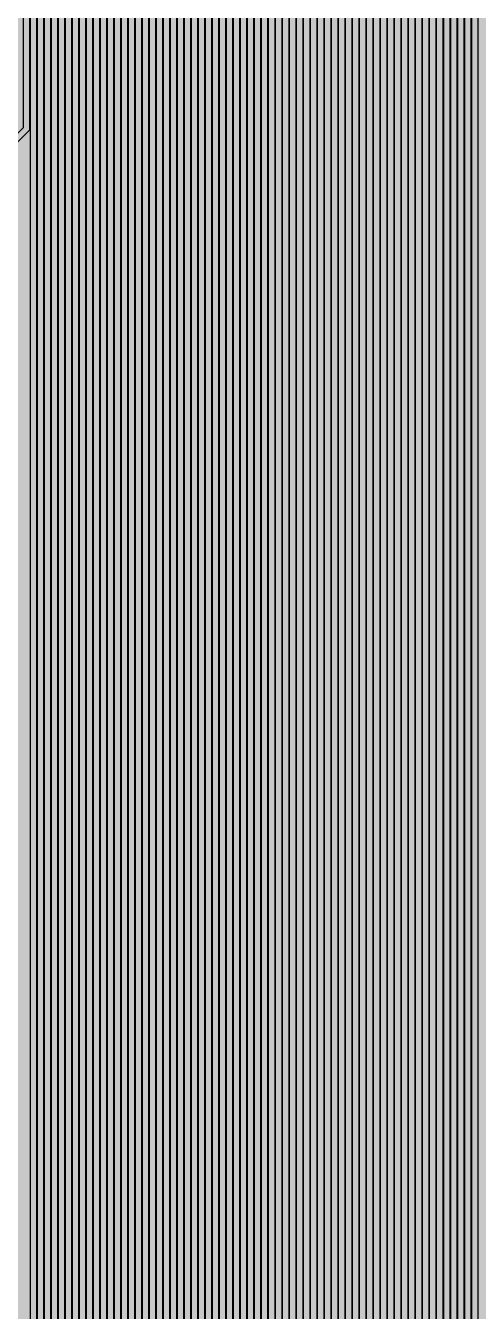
# Model space of a CAD drawing. Header units: metres. Extents: x -7231 to 10969, y -37556 to 1873.
# Drawn here: x 1611 to 1869, y -33879 to -33144 of the extents above; entities that cross this region are included whole.
import ezdxf

# ---------------------------------------------------------------- set-up
doc = ezdxf.new("R2010")
doc.units = ezdxf.units.M
for name, color, linetype in [('Metal1', 4, 'CONTINUOUS'), ('Metal2', 3, 'CONTINUOUS'), ('Polyimide', 7, 'CONTINUOUS')]:
    doc.layers.add(name, color=color, linetype=linetype)

msp = doc.modelspace()

# ---------------------------------------------------------------- hatches: boundary and pattern name
at = {"layer": 'Polyimide'}
msp.add_hatch(color=7, dxfattribs=at).paths.add_polyline_path([(4065.69, -468), (4066.67, -501.99), (4068.51, -535.99), (4071.41, -569.99), (4075.54, -603.99), (4081.04, -637.99), (4088.01, -671.99), (4096.52, -705.98), (4106.62, -739.98), (4118.33, -773.98), (4131.63, -807.98), (4146.49, -841.98), (4162.87, -875.98), (4180.68, -909.97), (4199.83, -943.97), (4220.22, -977.97), (4241.73, -1011.97), (4264.21, -1045.97), (4287.52, -1079.96), (4311.51, -1113.96), (4336.01, -1147.96), (4360.86, -1181.96), (4385.88, -1215.96), (4410.89, -1249.96), (4435.74, -1283.95), (4460.24, -1317.95), (4484.23, -1351.95), (4507.54, -1385.95), (4530.02, -1419.95), (4551.53, -1453.94), (4571.92, -1487.94), (4591.07, -1521.94), (4608.88, -1555.94), (4625.26, -1589.94), (4640.12, -1623.94), (4653.42, -1657.93), (4665.13, -1691.93), (4675.23, -1725.93), (4683.74, -1759.93), (4690.71, -1793.93), (4696.21, -1827.93), (4700.34, -1861.92), (4703.24, -1895.92), (4705.08, -1929.92), (4706.06, -1963.92), (4706.44, -1997.92), (4706.5, -2031.91), (4706.5, -4793.02), (4709.95, -4838.39), (4720.22, -4882.71), (4737.08, -4924.98), (4760.13, -4964.2), (4788.85, -4999.49), (4822.58, -5030.03), (4860.53, -5055.12), (4901.85, -5074.18), (4901.85, -5074.18), (4970.68, -5105.23), (5034.7, -5145.26), (5092.76, -5193.54), (5143.8, -5249.19), (5186.89, -5311.2), (5221.24, -5378.44), (5246.23, -5449.69), (5261.41, -5523.66), (5266.5, -5599), (5261.41, -5674.34), (5246.23, -5748.31), (5221.24, -5819.56), (5186.89, -5886.8), (5143.8, -5948.81), (5092.76, -6004.46), (5034.7, -6052.74), (4970.68, -6092.77), (4901.85, -6123.82), (4860.53, -6142.88), (4822.58, -6167.97), (4788.85, -6198.51), (4760.13, -6233.8), (4737.08, -6273.02), (4720.22, -6315.29), (4709.95, -6359.61), (4706.5, -6404.98), (4706.5, -9221.52), (4709.95, -9266.88), (4720.22, -9311.21), (4737.08, -9353.47), (4760.13, -9392.7), (4788.85, -9427.98), (4822.58, -9458.52), (4860.53, -9483.61), (4901.85, -9502.67), (4970.68, -9533.72), (5034.7, -9573.75), (5092.76, -9622.03), (5143.8, -9677.68), (5186.89, -9739.69), (5221.24, -9806.94), (5246.23, -9878.19), (5261.41, -9952.16), (5266.5, -10027.49), (5261.41, -10102.83), (5246.23, -10176.8), (5221.24, -10248.05), (5186.89, -10315.3), (5143.8, -10377.31), (5092.76, -10432.96), (5034.7, -10481.24), (4970.68, -10521.27), (4901.85, -10552.32), (4860.53, -10571.38), (4822.58, -10596.46), (4788.85, -10627), (4760.13, -10662.29), (4737.08, -10701.52), (4720.22, -10743.78), (4709.95, -10788.1), (4706.5, -10833.47), (4706.5, -13650.01), (4709.95, -13695.38), (4720.22, -13739.7), (4737.08, -13781.96), (4760.13, -13821.19), (4788.85, -13856.48), (4822.58, -13887.02), (4860.53, -13912.11), (4901.85, -13931.17), (4970.68, -13962.22), (5034.7, -14002.25), (5092.76, -14050.53), (5143.8, -14106.18), (5186.89, -14168.19), (5221.24, -14235.43), (5246.23, -14306.68), (5261.41, -14380.65), (5266.5, -14455.99), (5261.41, -14531.33), (5246.23, -14605.29), (5221.24, -14676.55), (5186.89, -14743.79), (5143.8, -14805.8), (5092.76, -14861.45), (5034.7, -14909.73), (4970.68, -14949.76), (4901.85, -14980.81), (4860.53, -14999.87), (4822.58, -15024.96), (4788.85, -15055.5), (4760.13, -15090.79), (4737.08, -15130.01), (4720.22, -15172.27), (4709.95, -15216.6), (4706.5, -15261.97), (4706.5, -15455.99), (4720.95, -15750.04), (4764.14, -16041.26), (4835.68, -16326.84), (4934.86, -16604.04), (5060.74, -16870.18), (5212.09, -17122.7), (5387.47, -17359.17), (5585.18, -17577.31), (5803.32, -17775.02), (6039.79, -17950.4), (6292.31, -18101.75), (6558.45, -18227.63), (6835.65, -18326.81), (7121.23, -18398.34), (7412.45, -18441.54), (7706.5, -18455.99), (9969.01, -18455.99), (10047.42, -18459.84), (10125.08, -18471.36), (10201.23, -18490.44), (10275.15, -18516.89), (10346.12, -18550.45), (10413.46, -18590.81), (10476.52, -18637.58), (10534.69, -18690.3), (10587.41, -18748.47), (10634.18, -18811.53), (10674.54, -18878.87), (10708.11, -18949.84), (10734.56, -19023.76), (10753.63, -19099.92), (10765.15, -19177.58), (10769.01, -19255.99), (10769.01, -20895.8), (10730.24, -20951.41), (10694.6, -21009.08), (10662.21, -21068.63), (10633.17, -21129.89), (10607.55, -21192.66), (10585.45, -21256.74), (10566.93, -21321.96), (10552.05, -21388.09), (10540.84, -21454.95), (10533.35, -21522.33), (10529.6, -21590.02), (10529.6, -21657.81), (10533.35, -21725.5), (10540.84, -21792.87), (10552.05, -21859.73), (10566.93, -21925.87), (10585.45, -21991.08), (10607.55, -22055.17), (10633.17, -22117.94), (10662.21, -22179.19), (10694.6, -22238.74), (10730.24, -22296.41), (10769.01, -22352.03), (10769.01, -32454.24), (10728.74, -32510.49), (10691.72, -32568.92), (10658.05, -32629.35), (10627.85, -32691.58), (10601.2, -32755.42), (10578.21, -32820.67), (10558.93, -32887.1), (10543.44, -32954.52), (10531.77, -33022.71), (10523.97, -33091.44), (10520.07, -33160.51), (10520.07, -33229.69), (10523.97, -33298.75), (10531.77, -33367.49), (10543.44, -33435.67), (10558.93, -33503.09), (10578.21, -33569.53), (10601.2, -33634.77), (10627.85, -33698.61), (10658.05, -33760.85), (10691.72, -33821.28), (10728.74, -33879.71), (10769.01, -33935.96), (10769.01, -36556), (10765.15, -36634.41), (10753.63, -36712.07), (10734.56, -36788.23), (10708.11, -36862.15), (10674.54, -36933.12), (10634.18, -37000.46), (10587.41, -37063.51), (10534.69, -37121.69), (10476.52, -37174.41), (10413.46, -37221.18), (10346.12, -37261.54), (10275.15, -37295.1), (10201.23, -37321.55), (10125.08, -37340.63), (10047.42, -37352.15), (9969.01, -37356), (-6231.01, -37356), (-6309.42, -37352.15), (-6387.08, -37340.63), (-6463.23, -37321.55), (-6537.15, -37295.1), (-6608.12, -37261.54), (-6675.46, -37221.18), (-6738.52, -37174.41), (-6796.69, -37121.69), (-6849.41, -37063.51), (-6896.18, -37000.46), (-6936.54, -36933.12), (-6970.11, -36862.15), (-6996.56, -36788.23), (-7015.63, -36712.07), (-7027.15, -36634.41), (-7031.01, -36556), (-7031.01, -33936), (-6990.74, -33879.75), (-6953.7, -33821.31), (-6920.03, -33760.88), (-6889.82, -33698.64), (-6863.18, -33634.8), (-6840.18, -33569.55), (-6820.9, -33503.11), (-6805.4, -33435.69), (-6793.74, -33367.49), (-6785.94, -33298.75), (-6782.03, -33229.68), (-6782.03, -33160.5), (-6785.94, -33091.43), (-6793.74, -33022.69), (-6805.4, -32954.5), (-6820.9, -32887.07), (-6840.18, -32820.63), (-6863.18, -32755.39), (-6889.82, -32691.54), (-6920.03, -32629.3), (-6953.7, -32568.87), (-6990.74, -32510.43), (-7031.01, -32454.18), (-7031.01, -22364.83), (-6990.74, -22308.58), (-6953.7, -22250.14), (-6920.03, -22189.71), (-6889.82, -22127.47), (-6863.18, -22063.62), (-6840.18, -21998.38), (-6820.9, -21931.94), (-6805.4, -21864.51), (-6793.74, -21796.32), (-6785.94, -21727.58), (-6782.03, -21658.51), (-6782.03, -21589.33), (-6785.94, -21520.26), (-6793.74, -21451.52), (-6805.4, -21383.32), (-6820.9, -21315.9), (-6840.18, -21249.46), (-6863.18, -21184.21), (-6889.82, -21120.37), (-6920.03, -21058.13), (-6953.7, -20997.7), (-6990.74, -20939.26), (-7031.01, -20883.01), (-7031.01, -19255.99), (-7027.15, -19177.58), (-7015.63, -19099.92), (-6996.56, -19023.76), (-6970.11, -18949.84), (-6936.54, -18878.87), (-6896.18, -18811.53), (-6849.41, -18748.47), (-6796.69, -18690.3), (-6738.52, -18637.58), (-6675.46, -18590.81), (-6608.12, -18550.45), (-6537.15, -18516.89), (-6463.23, -18490.44), (-6387.08, -18471.36), (-6309.42, -18459.84), (-6231.01, -18455.99), (-3968.5, -18455.99), (-3674.45, -18441.54), (-3383.23, -18398.34), (-3097.65, -18326.81), (-2820.45, -18227.63), (-2554.31, -18101.75), (-2301.79, -17950.4), (-2065.32, -17775.02), (-1847.18, -17577.31), (-1649.47, -17359.17), (-1474.09, -17122.7), (-1322.74, -16870.18), (-1196.86, -16604.04), (-1097.68, -16326.84), (-1026.14, -16041.26), (-982.95, -15750.04), (-968.5, -15455.99), (-968.5, -15261.97), (-971.95, -15216.6), (-982.22, -15172.27), (-999.08, -15130.01), (-1022.13, -15090.79), (-1050.85, -15055.5), (-1084.58, -15024.96), (-1122.53, -14999.87), (-1163.85, -14980.81), (-1232.68, -14949.76), (-1296.7, -14909.73), (-1354.76, -14861.45), (-1405.8, -14805.8), (-1448.89, -14743.79), (-1483.24, -14676.55), (-1508.23, -14605.29), (-1523.41, -14531.33), (-1528.5, -14455.99), (-1523.41, -14380.65), (-1508.23, -14306.68), (-1483.24, -14235.43), (-1448.89, -14168.19), (-1405.8, -14106.18), (-1354.76, -14050.53), (-1296.7, -14002.25), (-1232.68, -13962.22), (-1163.85, -13931.17), (-1122.53, -13912.11), (-1084.58, -13887.02), (-1050.85, -13856.48), (-1022.13, -13821.19), (-999.08, -13781.96), (-982.22, -13739.7), (-971.95, -13695.38), (-968.5, -13650.01), (-968.5, -12309.64), (-971.95, -12264.27), (-982.22, -12219.94), (-999.08, -12177.68), (-1022.13, -12138.46), (-1050.85, -12103.17), (-1084.58, -12072.63), (-1122.53, -12047.54), (-1163.85, -12028.48), (-1232.68, -11997.43), (-1296.7, -11957.4), (-1354.76, -11909.12), (-1405.8, -11853.47), (-1448.89, -11791.46), (-1483.24, -11724.22), (-1508.23, -11652.96), (-1523.41, -11579), (-1528.5, -11503.66), (-1523.41, -11428.32), (-1508.23, -11354.35), (-1483.24, -11283.1), (-1448.89, -11215.86), (-1405.8, -11153.85), (-1354.76, -11098.2), (-1296.7, -11049.92), (-1232.68, -11009.89), (-1163.85, -10978.84), (-1122.53, -10959.78), (-1084.58, -10934.69), (-1050.85, -10904.15), (-1022.13, -10868.86), (-999.08, -10829.63), (-982.22, -10787.37), (-971.95, -10743.05), (-968.5, -10697.68), (-968.5, -9357.31), (-971.95, -9311.94), (-982.22, -9267.62), (-999.08, -9225.35), (-1022.13, -9186.13), (-1050.85, -9150.84), (-1084.58, -9120.3), (-1122.53, -9095.21), (-1163.85, -9076.15), (-1163.85, -9076.15), (-1232.68, -9045.1), (-1296.7, -9005.07), (-1354.76, -8956.79), (-1405.8, -8901.14), (-1448.89, -8839.13), (-1483.24, -8771.89), (-1508.23, -8700.64), (-1523.41, -8626.67), (-1528.5, -8551.33), (-1523.41, -8475.99), (-1508.23, -8402.02), (-1483.24, -8330.77), (-1448.89, -8263.53), (-1405.8, -8201.52), (-1354.76, -8145.87), (-1296.7, -8097.59), (-1232.68, -8057.56), (-1163.85, -8026.51), (-1163.85, -8026.51), (-1122.53, -8007.45), (-1084.58, -7982.36), (-1050.85, -7951.82), (-1022.13, -7916.53), (-999.08, -7877.31), (-982.22, -7835.04), (-971.95, -7790.72), (-968.5, -7745.35), (-968.5, -6404.98), (-971.95, -6359.61), (-982.22, -6315.29), (-999.08, -6273.02), (-1022.13, -6233.8), (-1050.85, -6198.51), (-1084.58, -6167.97), (-1122.53, -6142.88), (-1163.85, -6123.82), (-1163.85, -6123.82), (-1232.68, -6092.77), (-1296.7, -6052.74), (-1354.76, -6004.46), (-1405.8, -5948.81), (-1448.89, -5886.8), (-1483.24, -5819.56), (-1508.23, -5748.31), (-1523.41, -5674.34), (-1528.5, -5599), (-1523.41, -5523.66), (-1508.23, -5449.69), (-1483.24, -5378.44), (-1448.89, -5311.2), (-1405.8, -5249.19), (-1354.76, -5193.54), (-1296.7, -5145.26), (-1232.68, -5105.23), (-1163.85, -5074.18), (-1163.85, -5074.18), (-1122.53, -5055.12), (-1084.58, -5030.03), (-1050.85, -4999.49), (-1022.13, -4964.2), (-999.08, -4924.98), (-982.22, -4882.71), (-971.95, -4838.39), (-968.5, -4793.02), (-968.5, -2031.91), (-968.44, -1997.92), (-968.06, -1963.92), (-967.05, -1929.92), (-965.18, -1895.92), (-962.22, -1861.92), (-958.01, -1827.93), (-952.41, -1793.93), (-945.31, -1759.93), (-936.64, -1725.93), (-926.35, -1691.93), (-914.43, -1657.93), (-900.88, -1623.94), (-885.74, -1589.94), (-869.05, -1555.94), (-850.91, -1521.94), (-831.4, -1487.94), (-810.63, -1453.94), (-788.72, -1419.95), (-765.82, -1385.95), (-742.07, -1351.95), (-717.63, -1317.95), (-692.67, -1283.95), (-667.36, -1249.96), (-641.88, -1215.96), (-616.39, -1181.96), (-591.08, -1147.96), (-566.12, -1113.96), (-541.68, -1079.96), (-517.93, -1045.97), (-495.03, -1011.97), (-473.12, -977.97), (-452.35, -943.97), (-432.84, -909.97), (-414.7, -875.98), (-398.01, -841.98), (-382.87, -807.98), (-369.32, -773.98), (-357.4, -739.98), (-347.11, -705.98), (-338.44, -671.99), (-331.34, -637.99), (-325.74, -603.99), (-321.53, -569.99), (-318.57, -535.99), (-316.7, -501.99), (-315.69, -468), (-315.31, -434), (-315.25, -400), (-315.25, 401), (-315.25, 451), (-315.25, 1644), (-270.25, 1644), (-270.03, 1637.13), (-269.35, 1630.29), (-268.23, 1623.52), (-266.67, 1616.82), (-264.68, 1610.25), (-262.26, 1603.82), (-259.42, 1597.56), (-256.18, 1591.5), (-252.55, 1585.67), (-248.55, 1580.08), (-244.19, 1574.77), (-239.5, 1569.75), (-234.48, 1565.06), (-229.17, 1560.7), (-223.58, 1556.7), (-217.75, 1553.07), (-211.69, 1549.83), (-205.43, 1546.99), (-199, 1544.57), (-192.43, 1542.58), (-185.73, 1541.02), (-178.96, 1539.9), (-172.12, 1539.22), (-165.25, 1539), (-158.38, 1539.22), (-151.54, 1539.9), (-144.77, 1541.02), (-138.07, 1542.58), (-131.5, 1544.57), (-125.07, 1546.99), (-118.81, 1549.83), (-112.75, 1553.07), (-106.92, 1556.7), (-101.33, 1560.7), (-96.02, 1565.06), (-91, 1569.75), (-86.31, 1574.77), (-81.95, 1580.08), (-77.95, 1585.67), (-74.32, 1591.5), (-71.08, 1597.56), (-68.24, 1603.82), (-65.82, 1610.25), (-63.83, 1616.82), (-62.27, 1623.52), (-61.15, 1630.29), (-60.47, 1637.13), (-60.25, 1644), (1853, 1644), (1853, 1573), (3815.25, 1573), (3815.46, 1579.54), (3816.11, 1586.05), (3817.17, 1592.51), (3818.66, 1598.88), (3820.56, 1605.14), (3822.86, 1611.27), (3825.56, 1617.23), (3828.65, 1623), (3832.1, 1628.56), (3835.91, 1633.88), (3840.07, 1638.93), (3844.54, 1643.71), (3849.32, 1648.18), (3854.37, 1652.34), (3859.69, 1656.15), (3865.25, 1659.6), (3871.02, 1662.69), (3876.98, 1665.39), (3883.11, 1667.69), (3889.37, 1669.59), (3895.74, 1671.08), (3902.2, 1672.14), (3908.71, 1672.79), (3915.25, 1673), (3921.79, 1672.79), (3928.3, 1672.14), (3934.76, 1671.08), (3941.13, 1669.59), (3947.39, 1667.69), (3953.52, 1665.39), (3959.48, 1662.69), (3965.25, 1659.6), (3970.81, 1656.15), (3976.13, 1652.34), (3981.18, 1648.18), (3985.96, 1643.71), (3990.43, 1638.93), (3994.59, 1633.88), (3998.4, 1628.56), (4001.85, 1623), (4004.94, 1617.23), (4007.64, 1611.27), (4009.94, 1605.14), (4011.84, 1598.88), (4013.33, 1592.51), (4014.39, 1586.05), (4015.04, 1579.54), (4015.25, 1573), (4065.25, 1573), (4065.25, 451), (4065.25, 401), (4065.25, -400), (4065.31, -434), (4065.69, -468)])

# ---------------------------------------------------------------- linework, layer by layer
at = {"layer": 'Metal1'}
for points in [[(1864.75, -19211.95), (1864.75, -36199.72), (1833.72, -36230.75), (-5962.22, -36230.75), (-5993.25, -36199.72), (-5993.25, -33720.28), (-5962.22, -33689.25), (-22.78, -33689.25), (11.08, -33719.1), (21.5, -33877.06), (21.5, -34671), (-8.5, -34671), (-8.5, -33877.06), (1.92, -33722.9), (-24.22, -33692.75), (-5960.78, -33692.75), (-5989.75, -33721.72), (-5989.75, -36198.27), (-5960.78, -36227.25), (1832.28, -36227.25), (1861.25, -36198.27), (1861.25, -19211.95)], [(1856.75, -19211.95), (1856.75, -36191.72), (1825.72, -36222.75), (-5954.22, -36222.75), (-5985.25, -36191.72), (-5985.25, -33728.28), (-5954.22, -33697.25), (-372.78, -33697.25), (-338.89, -33727.09), (-328.5, -33883.46), (-328.5, -34671), (-358.5, -34671), (-358.5, -33883.46), (-348.11, -33730.91), (-374.22, -33700.75), (-5952.78, -33700.75), (-5981.75, -33729.72), (-5981.75, -36190.27), (-5952.78, -36219.25), (1824.28, -36219.25), (1853.25, -36190.27), (1853.25, -19211.95)], [(1848.75, -19211.95), (1848.75, -36183.72), (1817.72, -36214.75), (-5946.22, -36214.75), (-5977.25, -36183.72), (-5977.25, -33736.28), (-5946.22, -33705.25), (-722.78, -33705.25), (-688.87, -33735.08), (-678.5, -33889.86), (-678.5, -34671), (-708.5, -34671), (-708.5, -33889.86), (-698.13, -33738.92), (-724.22, -33708.75), (-5944.78, -33708.75), (-5973.75, -33737.72), (-5973.75, -36182.27), (-5944.78, -36211.25), (1816.28, -36211.25), (1845.25, -36182.27), (1845.25, -19211.95)], [(1840.75, -19211.95), (1840.75, -36175.72), (1809.72, -36206.75), (-5938.22, -36206.75), (-5969.25, -36175.72), (-5969.25, -33744.28), (-5938.22, -33713.25), (-1072.78, -33713.25), (-1038.85, -33743.07), (-1028.5, -33896.26), (-1028.5, -34671), (-1058.5, -34671), (-1058.5, -33896.26), (-1048.15, -33746.93), (-1074.22, -33716.75), (-5936.78, -33716.75), (-5965.75, -33745.72), (-5965.75, -36174.27), (-5936.78, -36203.25), (1808.28, -36203.25), (1837.25, -36174.27), (1837.25, -19211.95)], [(1832.75, -19211.95), (1832.75, -36167.72), (1801.72, -36198.75), (-5930.22, -36198.75), (-5961.25, -36167.72), (-5961.25, -33752.28), (-5930.22, -33721.25), (-1422.78, -33721.25), (-1388.82, -33751.06), (-1378.5, -33902.66), (-1378.5, -34671), (-1408.5, -34671), (-1408.5, -33902.66), (-1398.18, -33754.94), (-1424.22, -33724.75), (-5928.78, -33724.75), (-5957.75, -33753.72), (-5957.75, -36166.27), (-5928.78, -36195.25), (1800.28, -36195.25), (1829.25, -36166.27), (1829.25, -19211.95)], [(1824.75, -19211.95), (1824.75, -36159.72), (1793.72, -36190.75), (-5922.22, -36190.75), (-5953.25, -36159.72), (-5953.25, -33760.28), (-5922.22, -33729.25), (-1772.78, -33729.25), (-1738.8, -33759.05), (-1728.5, -33909.06), (-1728.5, -34671), (-1758.5, -34671), (-1758.5, -33909.06), (-1748.2, -33762.95), (-1774.22, -33732.75), (-5920.78, -33732.75), (-5949.75, -33761.72), (-5949.75, -36158.27), (-5920.78, -36187.25), (1792.28, -36187.25), (1821.25, -36158.27), (1821.25, -19211.95)], [(1816.75, -19211.95), (1816.75, -36151.72), (1785.72, -36182.75), (-5914.22, -36182.75), (-5945.25, -36151.72), (-5945.25, -33768.28), (-5914.22, -33737.25), (-2122.78, -33737.25), (-2088.77, -33767.04), (-2078.5, -33915.46), (-2078.5, -34671), (-2108.5, -34671), (-2108.5, -33915.46), (-2098.23, -33770.96), (-2124.22, -33740.75), (-5912.78, -33740.75), (-5941.75, -33769.72), (-5941.75, -36150.27), (-5912.78, -36179.25), (1784.28, -36179.25), (1813.25, -36150.27), (1813.25, -19211.95)], [(1808.75, -19211.95), (1808.75, -36143.72), (1777.72, -36174.75), (-5906.22, -36174.75), (-5937.25, -36143.72), (-5937.25, -33776.28), (-5906.22, -33745.25), (-2472.78, -33745.25), (-2438.75, -33775.03), (-2428.5, -33921.86), (-2428.5, -34671), (-2458.5, -34671), (-2458.5, -33921.86), (-2448.25, -33778.97), (-2474.22, -33748.75), (-5904.78, -33748.75), (-5933.75, -33777.72), (-5933.75, -36142.27), (-5904.78, -36171.25), (1776.28, -36171.25), (1805.25, -36142.27), (1805.25, -19211.95)], [(1800.75, -19211.95), (1800.75, -36135.72), (1769.72, -36166.75), (-5898.22, -36166.75), (-5929.25, -36135.72), (-5929.25, -33784.28), (-5898.22, -33753.25), (-2822.78, -33753.25), (-2788.72, -33783.02), (-2778.5, -33928.26), (-2778.5, -34671), (-2808.5, -34671), (-2808.5, -33928.26), (-2798.28, -33786.98), (-2824.22, -33756.75), (-5896.78, -33756.75), (-5925.75, -33785.72), (-5925.75, -36134.27), (-5896.78, -36163.25), (1768.28, -36163.25), (1797.25, -36134.27), (1797.25, -19211.95)], [(1792.75, -19211.95), (1792.75, -36127.72), (1761.72, -36158.75), (-5890.22, -36158.75), (-5921.25, -36127.72), (-5921.25, -33792.28), (-5890.22, -33761.25), (-3172.78, -33761.25), (-3138.7, -33791.01), (-3128.5, -33934.66), (-3128.5, -34671), (-3158.5, -34671), (-3158.5, -33934.66), (-3148.3, -33794.99), (-3174.22, -33764.75), (-5888.78, -33764.75), (-5917.75, -33793.72), (-5917.75, -36126.27), (-5888.78, -36155.25), (1760.28, -36155.25), (1789.25, -36126.27), (1789.25, -19211.95)], [(1784.75, -19211.95), (1784.75, -36119.72), (1753.72, -36150.75), (-5882.22, -36150.75), (-5913.25, -36119.72), (-5913.25, -33800.28), (-5882.22, -33769.25), (-3522.78, -33769.25), (-3488.67, -33799), (-3478.5, -33941.06), (-3478.5, -34671), (-3508.5, -34671), (-3508.5, -33941.06), (-3498.33, -33803), (-3524.22, -33772.75), (-5880.78, -33772.75), (-5909.75, -33801.72), (-5909.75, -36118.27), (-5880.78, -36147.25), (1752.28, -36147.25), (1781.25, -36118.27), (1781.25, -19211.95)], [(1776.75, -19211.95), (1776.75, -36111.72), (1745.72, -36142.75), (-5874.22, -36142.75), (-5905.25, -36111.72), (-5905.25, -33808.28), (-5874.22, -33777.25), (-3872.78, -33777.25), (-3838.64, -33806.99), (-3828.5, -33947.46), (-3828.5, -34671), (-3858.5, -34671), (-3858.5, -33947.46), (-3848.36, -33811.01), (-3874.22, -33780.75), (-5872.78, -33780.75), (-5901.75, -33809.72), (-5901.75, -36110.27), (-5872.78, -36139.25), (1744.28, -36139.25), (1773.25, -36110.27), (1773.25, -19211.95)], [(1768.75, -19211.95), (1768.75, -36103.72), (1737.72, -36134.75), (-5866.22, -36134.75), (-5897.25, -36103.72), (-5897.25, -33816.28), (-5866.22, -33785.25), (-4222.78, -33785.25), (-4188.61, -33814.98), (-4178.5, -33953.86), (-4178.5, -34671), (-4208.5, -34671), (-4208.5, -33953.86), (-4198.39, -33819.02), (-4224.22, -33788.75), (-5864.78, -33788.75), (-5893.75, -33817.72), (-5893.75, -36102.27), (-5864.78, -36131.25), (1736.28, -36131.25), (1765.25, -36102.27), (1765.25, -19211.95)], [(1760.75, -19211.95), (1760.75, -36095.72), (1729.72, -36126.75), (-5858.22, -36126.75), (-5889.25, -36095.72), (-5889.25, -33824.28), (-5858.22, -33793.25), (-4572.78, -33793.25), (-4538.59, -33822.96), (-4528.5, -33960.26), (-4528.5, -34671), (-4558.5, -34671), (-4558.5, -33960.26), (-4548.41, -33827.04), (-4574.22, -33796.75), (-5856.78, -33796.75), (-5885.75, -33825.72), (-5885.75, -36094.27), (-5856.78, -36123.25), (1728.28, -36123.25), (1757.25, -36094.27), (1757.25, -19211.95)], [(1752.75, -19211.95), (1752.75, -36087.72), (1721.72, -36118.75), (-5850.22, -36118.75), (-5881.25, -36087.72), (-5881.25, -33832.28), (-5850.22, -33801.25), (-4922.78, -33801.25), (-4888.56, -33830.95), (-4878.5, -33966.66), (-4878.5, -34671), (-4908.5, -34671), (-4908.5, -33966.66), (-4898.44, -33835.05), (-4924.22, -33804.75), (-5848.78, -33804.75), (-5877.75, -33833.72), (-5877.75, -36086.27), (-5848.78, -36115.25), (1720.28, -36115.25), (1749.25, -36086.27), (1749.25, -19211.95)], [(1744.75, -19211.95), (1744.75, -36079.72), (1713.72, -36110.75), (-5842.22, -36110.75), (-5873.25, -36079.72), (-5873.25, -33840.28), (-5842.22, -33809.25), (-5272.78, -33809.25), (-5238.53, -33838.94), (-5228.5, -33973.06), (-5228.5, -34671), (-5258.5, -34671), (-5258.5, -33973.06), (-5248.47, -33843.06), (-5274.22, -33812.75), (-5840.78, -33812.75), (-5869.75, -33841.72), (-5869.75, -36078.27), (-5840.78, -36107.25), (1712.28, -36107.25), (1741.25, -36078.27), (1741.25, -19211.95)], [(1736.75, -19211.95), (1736.75, -36071.72), (1705.72, -36102.75), (-5834.22, -36102.75), (-5865.25, -36071.72), (-5865.25, -34830.28), (-5834.22, -34799.25), (-22.78, -34799.25), (11.08, -34829.1), (21.5, -34987.06), (21.5, -35781), (-8.5, -35781), (-8.5, -34987.06), (1.92, -34832.9), (-24.22, -34802.75), (-5832.78, -34802.75), (-5861.75, -34831.72), (-5861.75, -36070.27), (-5832.78, -36099.25), (1704.28, -36099.25), (1733.25, -36070.27), (1733.25, -19211.95)], [(1728.75, -19211.95), (1728.75, -36063.72), (1697.72, -36094.75), (-5826.22, -36094.75), (-5857.25, -36063.72), (-5857.25, -34838.28), (-5826.22, -34807.25), (-372.78, -34807.25), (-338.89, -34837.09), (-328.5, -34993.46), (-328.5, -35781), (-358.5, -35781), (-358.5, -34993.46), (-348.11, -34840.91), (-374.22, -34810.75), (-5824.78, -34810.75), (-5853.75, -34839.72), (-5853.75, -36062.27), (-5824.78, -36091.25), (1696.28, -36091.25), (1725.25, -36062.27), (1725.25, -19211.95)], [(1720.75, -19211.95), (1720.75, -36055.72), (1689.72, -36086.75), (-5818.22, -36086.75), (-5849.25, -36055.72), (-5849.25, -34846.28), (-5818.22, -34815.25), (-722.78, -34815.25), (-688.87, -34845.08), (-678.5, -34999.86), (-678.5, -35781), (-708.5, -35781), (-708.5, -34999.86), (-698.13, -34848.92), (-724.22, -34818.75), (-5816.78, -34818.75), (-5845.75, -34847.72), (-5845.75, -36054.27), (-5816.78, -36083.25), (1688.28, -36083.25), (1717.25, -36054.27), (1717.25, -19211.95)], [(1712.75, -19211.95), (1712.75, -36047.72), (1681.72, -36078.75), (-5810.22, -36078.75), (-5841.25, -36047.72), (-5841.25, -34854.28), (-5810.22, -34823.25), (-1072.78, -34823.25), (-1038.85, -34853.07), (-1028.5, -35006.26), (-1028.5, -35781), (-1058.5, -35781), (-1058.5, -35006.26), (-1048.15, -34856.93), (-1074.22, -34826.75), (-5808.78, -34826.75), (-5837.75, -34855.72), (-5837.75, -36046.27), (-5808.78, -36075.25), (1680.28, -36075.25), (1709.25, -36046.27), (1709.25, -19211.95)], [(1704.75, -19211.95), (1704.75, -36039.72), (1673.72, -36070.75), (-5802.22, -36070.75), (-5833.25, -36039.72), (-5833.25, -34862.28), (-5802.22, -34831.25), (-1422.78, -34831.25), (-1388.82, -34861.06), (-1378.5, -35012.66), (-1378.5, -35781), (-1408.5, -35781), (-1408.5, -35012.66), (-1398.18, -34864.94), (-1424.22, -34834.75), (-5800.78, -34834.75), (-5829.75, -34863.72), (-5829.75, -36038.27), (-5800.78, -36067.25), (1672.28, -36067.25), (1701.25, -36038.27), (1701.25, -19211.95)], [(1696.75, -19211.95), (1696.75, -36031.72), (1665.72, -36062.75), (-5794.22, -36062.75), (-5825.25, -36031.72), (-5825.25, -34870.28), (-5794.22, -34839.25), (-1772.78, -34839.25), (-1738.8, -34869.05), (-1728.5, -35019.06), (-1728.5, -35781), (-1758.5, -35781), (-1758.5, -35019.06), (-1748.2, -34872.95), (-1774.22, -34842.75), (-5792.78, -34842.75), (-5821.75, -34871.72), (-5821.75, -36030.27), (-5792.78, -36059.25), (1664.28, -36059.25), (1693.25, -36030.27), (1693.25, -19211.95)], [(1688.75, -19211.95), (1688.75, -36023.72), (1657.72, -36054.75), (-5786.22, -36054.75), (-5817.25, -36023.72), (-5817.25, -34878.28), (-5786.22, -34847.25), (-2122.78, -34847.25), (-2088.77, -34877.04), (-2078.5, -35025.46), (-2078.5, -35781), (-2108.5, -35781), (-2108.5, -35025.46), (-2098.23, -34880.96), (-2124.22, -34850.75), (-5784.78, -34850.75), (-5813.75, -34879.72), (-5813.75, -36022.27), (-5784.78, -36051.25), (1656.28, -36051.25), (1685.25, -36022.27), (1685.25, -19211.95)], [(1680.75, -19211.95), (1680.75, -36015.72), (1649.72, -36046.75), (-5778.22, -36046.75), (-5809.25, -36015.72), (-5809.25, -34886.28), (-5778.22, -34855.25), (-2472.78, -34855.25), (-2438.75, -34885.03), (-2428.5, -35031.86), (-2428.5, -35781), (-2458.5, -35781), (-2458.5, -35031.86), (-2448.25, -34888.97), (-2474.22, -34858.75), (-5776.78, -34858.75), (-5805.75, -34887.72), (-5805.75, -36014.27), (-5776.78, -36043.25), (1648.28, -36043.25), (1677.25, -36014.27), (1677.25, -19211.95)], [(1672.75, -19211.95), (1672.75, -36007.72), (1641.72, -36038.75), (-5770.22, -36038.75), (-5801.25, -36007.72), (-5801.25, -34894.28), (-5770.22, -34863.25), (-2822.78, -34863.25), (-2788.72, -34893.02), (-2778.5, -35038.26), (-2778.5, -35781), (-2808.5, -35781), (-2808.5, -35038.26), (-2798.28, -34896.98), (-2824.22, -34866.75), (-5768.78, -34866.75), (-5797.75, -34895.72), (-5797.75, -36006.27), (-5768.78, -36035.25), (1640.28, -36035.25), (1669.25, -36006.27), (1669.25, -19211.95)], [(1664.75, -19211.95), (1664.75, -35999.72), (1633.72, -36030.75), (-5762.22, -36030.75), (-5793.25, -35999.72), (-5793.25, -34902.28), (-5762.22, -34871.25), (-3172.78, -34871.25), (-3138.7, -34901.01), (-3128.5, -35044.66), (-3128.5, -35781), (-3158.5, -35781), (-3158.5, -35044.66), (-3148.3, -34904.99), (-3174.22, -34874.75), (-5760.78, -34874.75), (-5789.75, -34903.72), (-5789.75, -35998.27), (-5760.78, -36027.25), (1632.28, -36027.25), (1661.25, -35998.27), (1661.25, -19211.95)], [(1656.75, -19211.95), (1656.75, -35991.72), (1625.72, -36022.75), (-5754.22, -36022.75), (-5785.25, -35991.72), (-5785.25, -34910.28), (-5754.22, -34879.25), (-3522.78, -34879.25), (-3488.67, -34909), (-3478.5, -35051.06), (-3478.5, -35781), (-3508.5, -35781), (-3508.5, -35051.06), (-3498.33, -34913), (-3524.22, -34882.75), (-5752.78, -34882.75), (-5781.75, -34911.72), (-5781.75, -35990.27), (-5752.78, -36019.25), (1624.28, -36019.25), (1653.25, -35990.27), (1653.25, -19211.95)], [(1648.75, -19211.95), (1648.75, -35983.72), (1617.72, -36014.75), (-5746.22, -36014.75), (-5777.25, -35983.72), (-5777.25, -34918.28), (-5746.22, -34887.25), (-3872.78, -34887.25), (-3838.64, -34916.99), (-3828.5, -35057.46), (-3828.5, -35781), (-3858.5, -35781), (-3858.5, -35057.46), (-3848.36, -34921.01), (-3874.22, -34890.75), (-5744.78, -34890.75), (-5773.75, -34919.72), (-5773.75, -35982.27), (-5744.78, -36011.25), (1616.28, -36011.25), (1645.25, -35982.27), (1645.25, -19211.95)], [(1640.75, -19211.95), (1640.75, -35975.72), (1609.72, -36006.75), (-5738.22, -36006.75), (-5769.25, -35975.72), (-5769.25, -34926.28), (-5738.22, -34895.25), (-4222.78, -34895.25), (-4188.61, -34924.98), (-4178.5, -35063.86), (-4178.5, -35781), (-4208.5, -35781), (-4208.5, -35063.86), (-4198.39, -34929.02), (-4224.22, -34898.75), (-5736.78, -34898.75), (-5765.75, -34927.72), (-5765.75, -35974.27), (-5736.78, -36003.25), (1608.28, -36003.25), (1637.25, -35974.27), (1637.25, -19211.95)], [(1632.75, -19211.95), (1632.75, -35967.72), (1601.72, -35998.75), (-5730.22, -35998.75), (-5761.25, -35967.72), (-5761.25, -34934.28), (-5730.22, -34903.25), (-4572.78, -34903.25), (-4538.59, -34932.96), (-4528.5, -35070.26), (-4528.5, -35781), (-4558.5, -35781), (-4558.5, -35070.26), (-4548.41, -34937.04), (-4574.22, -34906.75), (-5728.78, -34906.75), (-5757.75, -34935.72), (-5757.75, -35966.27), (-5728.78, -35995.25), (1600.28, -35995.25), (1629.25, -35966.27), (1629.25, -19211.95)], [(1624.75, -19211.95), (1624.75, -35959.72), (1593.72, -35990.75), (-5722.22, -35990.75), (-5753.25, -35959.72), (-5753.25, -34942.28), (-5722.22, -34911.25), (-4922.78, -34911.25), (-4888.56, -34940.95), (-4878.5, -35076.66), (-4878.5, -35781), (-4908.5, -35781), (-4908.5, -35076.66), (-4898.44, -34945.05), (-4924.22, -34914.75), (-5720.78, -34914.75), (-5749.75, -34943.72), (-5749.75, -35958.27), (-5720.78, -35987.25), (1592.28, -35987.25), (1621.25, -35958.27), (1621.25, -19211.95)], [(1616.75, -19211.95), (1616.75, -35951.72), (1585.72, -35982.75), (-5714.22, -35982.75), (-5745.25, -35951.72), (-5745.25, -34950.28), (-5714.22, -34919.25), (-5272.78, -34919.25), (-5238.53, -34948.94), (-5228.5, -35083.06), (-5228.5, -35781), (-5258.5, -35781), (-5258.5, -35083.06), (-5248.47, -34953.06), (-5274.22, -34922.75), (-5712.78, -34922.75), (-5741.75, -34951.72), (-5741.75, -35950.27), (-5712.78, -35979.25), (1584.28, -35979.25), (1613.25, -35950.27), (1613.25, -19211.95)]]:
    msp.add_lwpolyline(points, dxfattribs=at)
at = {"layer": 'Metal2'}
for points in [[(1612.75, -19211.95), (1612.75, -33203.72), (1581.72, -33234.75), (-5966.22, -33234.75), (-5997.25, -33203.72), (-5997.25, -30716.28), (-5966.22, -30685.25), (10.76, -30685.25), (60.35, -30707.92), (109.48, -30776.61), (194.48, -30923.49), (168.52, -30938.51), (83.51, -30791.63), (50.28, -30718.01), (9.82, -30688.75), (-5964.78, -30688.75), (-5993.75, -30717.72), (-5993.75, -33202.27), (-5964.78, -33231.25), (1580.28, -33231.25), (1609.25, -33202.27), (1609.25, -19211.95)], [(1868.75, -19211.95), (1868.75, -36203.72), (1837.72, -36234.75), (-5966.22, -36234.75), (-5997.25, -36203.72), (-5997.25, -33716.28), (-5966.22, -33685.25), (10.76, -33685.25), (60.35, -33707.92), (109.48, -33776.61), (194.48, -33923.49), (168.52, -33938.51), (83.51, -33791.63), (50.28, -33718.01), (9.82, -33688.75), (-5964.78, -33688.75), (-5993.75, -33717.72), (-5993.75, -36202.27), (-5964.78, -36231.25), (1836.28, -36231.25), (1865.25, -36202.27), (1865.25, -19211.95)], [(1860.75, -19211.95), (1860.75, -36195.72), (1829.72, -36226.75), (-5958.22, -36226.75), (-5989.25, -36195.72), (-5989.25, -33724.28), (-5958.22, -33693.25), (-339.25, -33693.25), (-289.13, -33715.44), (-242.77, -33777.67), (-155.63, -33923.3), (-181.37, -33938.7), (-268.51, -33793.08), (-299.49, -33726.05), (-340.17, -33696.75), (-5956.78, -33696.75), (-5985.75, -33725.72), (-5985.75, -36194.27), (-5956.78, -36223.25), (1828.28, -36223.25), (1857.25, -36194.27), (1857.25, -19211.95)], [(1852.75, -19211.95), (1852.75, -36187.72), (1821.72, -36218.75), (-5950.22, -36218.75), (-5981.25, -36187.72), (-5981.25, -33732.28), (-5950.22, -33701.25), (-689.26, -33701.25), (-638.57, -33722.9), (-595.11, -33778.83), (-505.75, -33923.1), (-531.25, -33938.9), (-620.61, -33794.62), (-649.26, -33734.11), (-690.17, -33704.75), (-5948.78, -33704.75), (-5977.75, -33733.72), (-5977.75, -36186.27), (-5948.78, -36215.25), (1820.28, -36215.25), (1849.25, -36186.27), (1849.25, -19211.95)], [(1844.75, -19211.95), (1844.75, -36179.72), (1813.72, -36210.75), (-5942.22, -36210.75), (-5973.25, -36179.72), (-5973.25, -33740.28), (-5942.22, -33709.25), (-1039.27, -33709.25), (-987.98, -33730.32), (-947.55, -33780.08), (-855.88, -33922.9), (-881.12, -33939.1), (-972.79, -33796.29), (-999.03, -33742.17), (-1040.16, -33712.75), (-5940.78, -33712.75), (-5969.75, -33741.72), (-5969.75, -36178.27), (-5940.78, -36207.25), (1812.28, -36207.25), (1841.25, -36178.27), (1841.25, -19211.95)], [(1836.75, -19211.95), (1836.75, -36171.72), (1805.72, -36202.75), (-5934.22, -36202.75), (-5965.25, -36171.72), (-5965.25, -33748.28), (-5934.22, -33717.25), (-1389.27, -33717.25), (-1337.37, -33737.68), (-1300.1, -33781.44), (-1206.02, -33922.68), (-1230.98, -33939.32), (-1325.06, -33798.07), (-1348.8, -33750.26), (-1390.15, -33720.75), (-5932.78, -33720.75), (-5961.75, -33749.72), (-5961.75, -36170.27), (-5932.78, -36199.25), (1804.28, -36199.25), (1833.25, -36170.27), (1833.25, -19211.95)], [(1828.75, -19211.95), (1828.75, -36163.72), (1797.72, -36194.75), (-5926.22, -36194.75), (-5957.25, -36163.72), (-5957.25, -33756.28), (-5926.22, -33725.25), (-1739.28, -33725.25), (-1686.71, -33744.97), (-1652.76, -33782.93), (-1556.17, -33922.46), (-1580.83, -33939.54), (-1677.42, -33800), (-1698.56, -33758.37), (-1740.14, -33728.75), (-5924.78, -33728.75), (-5953.75, -33757.72), (-5953.75, -36162.27), (-5924.78, -36191.25), (1796.28, -36191.25), (1825.25, -36162.27), (1825.25, -19211.95)], [(1820.75, -19211.95), (1820.75, -36155.72), (1789.72, -36186.75), (-5918.22, -36186.75), (-5949.25, -36155.72), (-5949.25, -33764.28), (-5918.22, -33733.25), (-2089.29, -33733.25), (-2036.02, -33752.18), (-2005.53, -33784.54), (-1906.33, -33922.23), (-1930.67, -33939.77), (-2029.87, -33802.08), (-2048.33, -33766.5), (-2090.14, -33736.75), (-5916.78, -33736.75), (-5945.75, -33765.72), (-5945.75, -36154.27), (-5916.78, -36183.25), (1788.28, -36183.25), (1817.25, -36154.27), (1817.25, -19211.95)], [(1812.75, -19211.95), (1812.75, -36147.72), (1781.72, -36178.75), (-5910.22, -36178.75), (-5941.25, -36147.72), (-5941.25, -33772.28), (-5910.22, -33741.25), (-2439.3, -33741.25), (-2385.29, -33759.31), (-2358.43, -33786.3), (-2256.51, -33921.99), (-2280.49, -33940.01), (-2382.42, -33804.32), (-2398.1, -33774.67), (-2440.13, -33744.75), (-5908.78, -33744.75), (-5937.75, -33773.72), (-5937.75, -36146.27), (-5908.78, -36175.25), (1780.28, -36175.25), (1809.25, -36146.27), (1809.25, -19211.95)], [(1804.75, -19211.95), (1804.75, -36139.72), (1773.72, -36170.75), (-5902.22, -36170.75), (-5933.25, -36139.72), (-5933.25, -33780.28), (-5902.22, -33749.25), (-2789.31, -33749.25), (-2734.52, -33766.33), (-2711.45, -33788.22), (-2606.7, -33921.74), (-2630.3, -33940.26), (-2735.05, -33806.74), (-2747.87, -33782.88), (-2790.12, -33752.75), (-5900.78, -33752.75), (-5929.75, -33781.72), (-5929.75, -36138.27), (-5900.78, -36167.25), (1772.28, -36167.25), (1801.25, -36138.27), (1801.25, -19211.95)], [(1796.75, -19211.95), (1796.75, -36131.72), (1765.72, -36162.75), (-5894.22, -36162.75), (-5925.25, -36131.72), (-5925.25, -33788.28), (-5894.22, -33757.25), (-3170.15, -33757.25), (-3114.09, -33772.44), (-3077.89, -33800.39), (-2957.89, -33920.39), (-2979.11, -33941.61), (-3099.11, -33821.61), (-3124.48, -33787.99), (-3170.85, -33760.75), (-5892.78, -33760.75), (-5921.75, -33789.72), (-5921.75, -36130.27), (-5892.78, -36159.25), (1764.28, -36159.25), (1793.25, -36130.27), (1793.25, -19211.95)], [(1788.75, -19211.95), (1788.75, -36123.72), (1757.72, -36154.75), (-5886.22, -36154.75), (-5917.25, -36123.72), (-5917.25, -33796.28), (-5886.22, -33765.25), (-3512.15, -33765.25), (-3455.55, -33779.63), (-3427.89, -33800.39), (-3307.89, -33920.39), (-3329.11, -33941.61), (-3449.11, -33821.61), (-3467.02, -33796.8), (-3512.85, -33768.75), (-5884.78, -33768.75), (-5913.75, -33797.72), (-5913.75, -36122.27), (-5884.78, -36151.25), (1756.28, -36151.25), (1785.25, -36122.27), (1785.25, -19211.95)], [(1780.75, -19211.95), (1780.75, -36115.72), (1749.72, -36146.75), (-5878.22, -36146.75), (-5909.25, -36115.72), (-5909.25, -33804.28), (-5878.22, -33773.25), (-3854.15, -33773.25), (-3796.85, -33786.57), (-3777.89, -33800.39), (-3657.89, -33920.39), (-3679.11, -33941.61), (-3799.11, -33821.61), (-3809.73, -33805.85), (-3854.85, -33776.75), (-5876.78, -33776.75), (-5905.75, -33805.72), (-5905.75, -36114.27), (-5876.78, -36143.25), (1748.28, -36143.25), (1777.25, -36114.27), (1777.25, -19211.95)], [(1772.75, -19211.95), (1772.75, -36107.72), (1741.72, -36138.75), (-5870.22, -36138.75), (-5901.25, -36107.72), (-5901.25, -33812.28), (-5870.22, -33781.25), (-4196.15, -33781.25), (-4137.9, -33793.15), (-4127.89, -33800.39), (-4007.89, -33920.39), (-4029.11, -33941.61), (-4149.11, -33821.61), (-4152.68, -33815.27), (-4196.85, -33784.75), (-5868.78, -33784.75), (-5897.75, -33813.72), (-5897.75, -36106.27), (-5868.78, -36135.25), (1740.28, -36135.25), (1769.25, -36106.27), (1769.25, -19211.95)], [(1764.75, -19211.95), (1764.75, -36099.72), (1733.72, -36130.75), (-5862.22, -36130.75), (-5893.25, -36099.72), (-5893.25, -33820.28), (-5862.22, -33789.25), (-4538.15, -33789.25), (-4478.79, -33799.5), (-4357.89, -33920.39), (-4379.11, -33941.61), (-4495.78, -33824.93), (-4538.85, -33792.75), (-5860.78, -33792.75), (-5889.75, -33821.72), (-5889.75, -36098.27), (-5860.78, -36127.25), (1732.28, -36127.25), (1761.25, -36098.27), (1761.25, -19211.95)], [(1756.75, -19211.95), (1756.75, -36091.72), (1725.72, -36122.75), (-5854.22, -36122.75), (-5885.25, -36091.72), (-5885.25, -33828.28), (-5854.22, -33797.25), (-4880.15, -33797.25), (-4820.79, -33807.5), (-4707.89, -33920.39), (-4729.11, -33941.61), (-4837.78, -33832.93), (-4880.85, -33800.75), (-5852.78, -33800.75), (-5881.75, -33829.72), (-5881.75, -36090.27), (-5852.78, -36119.25), (1724.28, -36119.25), (1753.25, -36090.27), (1753.25, -19211.95)], [(1748.75, -19211.95), (1748.75, -36083.72), (1717.72, -36114.75), (-5846.22, -36114.75), (-5877.25, -36083.72), (-5877.25, -33836.28), (-5846.22, -33805.25), (-5222.15, -33805.25), (-5162.79, -33815.5), (-5057.89, -33920.39), (-5079.11, -33941.61), (-5179.78, -33840.93), (-5222.85, -33808.75), (-5844.78, -33808.75), (-5873.75, -33837.72), (-5873.75, -36082.27), (-5844.78, -36111.25), (1716.28, -36111.25), (1745.25, -36082.27), (1745.25, -19211.95)], [(1740.75, -19211.95), (1740.75, -36075.72), (1709.72, -36106.75), (-5838.22, -36106.75), (-5869.25, -36075.72), (-5869.25, -34826.28), (-5838.22, -34795.25), (10.76, -34795.25), (60.35, -34817.92), (109.48, -34886.61), (194.48, -35033.49), (168.52, -35048.51), (83.51, -34901.63), (50.28, -34828.01), (9.82, -34798.75), (-5836.78, -34798.75), (-5865.75, -34827.72), (-5865.75, -36074.27), (-5836.78, -36103.25), (1708.28, -36103.25), (1737.25, -36074.27), (1737.25, -19211.95)], [(1732.75, -19211.95), (1732.75, -36067.72), (1701.72, -36098.75), (-5830.22, -36098.75), (-5861.25, -36067.72), (-5861.25, -34834.28), (-5830.22, -34803.25), (-339.25, -34803.25), (-289.13, -34825.44), (-242.77, -34887.67), (-155.63, -35033.3), (-181.37, -35048.7), (-268.51, -34903.08), (-299.49, -34836.05), (-340.17, -34806.75), (-5828.78, -34806.75), (-5857.75, -34835.72), (-5857.75, -36066.27), (-5828.78, -36095.25), (1700.28, -36095.25), (1729.25, -36066.27), (1729.25, -19211.95)], [(1724.75, -19211.95), (1724.75, -36059.72), (1693.72, -36090.75), (-5822.22, -36090.75), (-5853.25, -36059.72), (-5853.25, -34842.28), (-5822.22, -34811.25), (-689.26, -34811.25), (-638.57, -34832.9), (-595.11, -34888.83), (-505.75, -35033.1), (-531.25, -35048.9), (-620.61, -34904.62), (-649.26, -34844.11), (-690.17, -34814.75), (-5820.78, -34814.75), (-5849.75, -34843.72), (-5849.75, -36058.27), (-5820.78, -36087.25), (1692.28, -36087.25), (1721.25, -36058.27), (1721.25, -19211.95)], [(1716.75, -19211.95), (1716.75, -36051.72), (1685.72, -36082.75), (-5814.22, -36082.75), (-5845.25, -36051.72), (-5845.25, -34850.28), (-5814.22, -34819.25), (-1039.27, -34819.25), (-987.98, -34840.32), (-947.55, -34890.08), (-855.88, -35032.9), (-881.12, -35049.1), (-972.79, -34906.29), (-999.03, -34852.17), (-1040.16, -34822.75), (-5812.78, -34822.75), (-5841.75, -34851.72), (-5841.75, -36050.27), (-5812.78, -36079.25), (1684.28, -36079.25), (1713.25, -36050.27), (1713.25, -19211.95)], [(1708.75, -19211.95), (1708.75, -36043.72), (1677.72, -36074.75), (-5806.22, -36074.75), (-5837.25, -36043.72), (-5837.25, -34858.28), (-5806.22, -34827.25), (-1389.27, -34827.25), (-1337.37, -34847.68), (-1300.1, -34891.44), (-1206.02, -35032.68), (-1230.98, -35049.32), (-1325.06, -34908.07), (-1348.8, -34860.26), (-1390.15, -34830.75), (-5804.78, -34830.75), (-5833.75, -34859.72), (-5833.75, -36042.27), (-5804.78, -36071.25), (1676.28, -36071.25), (1705.25, -36042.27), (1705.25, -19211.95)], [(1700.75, -19211.95), (1700.75, -36035.72), (1669.72, -36066.75), (-5798.22, -36066.75), (-5829.25, -36035.72), (-5829.25, -34866.28), (-5798.22, -34835.25), (-1739.28, -34835.25), (-1686.71, -34854.97), (-1652.76, -34892.93), (-1556.17, -35032.46), (-1580.83, -35049.54), (-1677.42, -34910), (-1698.56, -34868.37), (-1740.14, -34838.75), (-5796.78, -34838.75), (-5825.75, -34867.72), (-5825.75, -36034.27), (-5796.78, -36063.25), (1668.28, -36063.25), (1697.25, -36034.27), (1697.25, -19211.95)], [(1692.75, -19211.95), (1692.75, -36027.72), (1661.72, -36058.75), (-5790.22, -36058.75), (-5821.25, -36027.72), (-5821.25, -34874.28), (-5790.22, -34843.25), (-2089.29, -34843.25), (-2036.02, -34862.18), (-2005.53, -34894.54), (-1906.33, -35032.23), (-1930.67, -35049.77), (-2029.87, -34912.08), (-2048.33, -34876.5), (-2090.14, -34846.75), (-5788.78, -34846.75), (-5817.75, -34875.72), (-5817.75, -36026.27), (-5788.78, -36055.25), (1660.28, -36055.25), (1689.25, -36026.27), (1689.25, -19211.95)], [(1684.75, -19211.95), (1684.75, -36019.72), (1653.72, -36050.75), (-5782.22, -36050.75), (-5813.25, -36019.72), (-5813.25, -34882.28), (-5782.22, -34851.25), (-2439.3, -34851.25), (-2385.29, -34869.31), (-2358.43, -34896.3), (-2256.51, -35031.99), (-2280.49, -35050.01), (-2382.42, -34914.32), (-2398.1, -34884.67), (-2440.13, -34854.75), (-5780.78, -34854.75), (-5809.75, -34883.72), (-5809.75, -36018.27), (-5780.78, -36047.25), (1652.28, -36047.25), (1681.25, -36018.27), (1681.25, -19211.95)], [(1676.75, -19211.95), (1676.75, -36011.72), (1645.72, -36042.75), (-5774.22, -36042.75), (-5805.25, -36011.72), (-5805.25, -34890.28), (-5774.22, -34859.25), (-2789.31, -34859.25), (-2734.52, -34876.33), (-2711.45, -34898.22), (-2606.7, -35031.74), (-2630.3, -35050.26), (-2735.05, -34916.74), (-2747.87, -34892.88), (-2790.12, -34862.75), (-5772.78, -34862.75), (-5801.75, -34891.72), (-5801.75, -36010.27), (-5772.78, -36039.25), (1644.28, -36039.25), (1673.25, -36010.27), (1673.25, -19211.95)], [(1668.75, -19211.95), (1668.75, -36003.72), (1637.72, -36034.75), (-5766.22, -36034.75), (-5797.25, -36003.72), (-5797.25, -34898.28), (-5766.22, -34867.25), (-3170.15, -34867.25), (-3114.09, -34882.44), (-3077.89, -34910.39), (-2957.89, -35030.39), (-2979.11, -35051.61), (-3099.11, -34931.61), (-3124.48, -34897.99), (-3170.85, -34870.75), (-5764.78, -34870.75), (-5793.75, -34899.72), (-5793.75, -36002.27), (-5764.78, -36031.25), (1636.28, -36031.25), (1665.25, -36002.27), (1665.25, -19211.95)], [(1660.75, -19211.95), (1660.75, -35995.72), (1629.72, -36026.75), (-5758.22, -36026.75), (-5789.25, -35995.72), (-5789.25, -34906.28), (-5758.22, -34875.25), (-3512.15, -34875.25), (-3455.55, -34889.63), (-3427.89, -34910.39), (-3307.89, -35030.39), (-3329.11, -35051.61), (-3449.11, -34931.61), (-3467.02, -34906.8), (-3512.85, -34878.75), (-5756.78, -34878.75), (-5785.75, -34907.72), (-5785.75, -35994.27), (-5756.78, -36023.25), (1628.28, -36023.25), (1657.25, -35994.27), (1657.25, -19211.95)], [(1652.75, -19211.95), (1652.75, -35987.72), (1621.72, -36018.75), (-5750.22, -36018.75), (-5781.25, -35987.72), (-5781.25, -34914.28), (-5750.22, -34883.25), (-3854.15, -34883.25), (-3796.85, -34896.57), (-3777.89, -34910.39), (-3657.89, -35030.39), (-3679.11, -35051.61), (-3799.11, -34931.61), (-3809.73, -34915.85), (-3854.85, -34886.75), (-5748.78, -34886.75), (-5777.75, -34915.72), (-5777.75, -35986.27), (-5748.78, -36015.25), (1620.28, -36015.25), (1649.25, -35986.27), (1649.25, -19211.95)], [(1644.75, -19211.95), (1644.75, -35979.72), (1613.72, -36010.75), (-5742.22, -36010.75), (-5773.25, -35979.72), (-5773.25, -34922.28), (-5742.22, -34891.25), (-4196.15, -34891.25), (-4137.9, -34903.15), (-4127.89, -34910.39), (-4007.89, -35030.39), (-4029.11, -35051.61), (-4149.11, -34931.61), (-4152.68, -34925.27), (-4196.85, -34894.75), (-5740.78, -34894.75), (-5769.75, -34923.72), (-5769.75, -35978.27), (-5740.78, -36007.25), (1612.28, -36007.25), (1641.25, -35978.27), (1641.25, -19211.95)], [(1636.75, -19211.95), (1636.75, -35971.72), (1605.72, -36002.75), (-5734.22, -36002.75), (-5765.25, -35971.72), (-5765.25, -34930.28), (-5734.22, -34899.25), (-4538.15, -34899.25), (-4478.79, -34909.5), (-4357.89, -35030.39), (-4379.11, -35051.61), (-4495.78, -34934.93), (-4538.85, -34902.75), (-5732.78, -34902.75), (-5761.75, -34931.72), (-5761.75, -35970.27), (-5732.78, -35999.25), (1604.28, -35999.25), (1633.25, -35970.27), (1633.25, -19211.95)], [(1628.75, -19211.95), (1628.75, -35963.72), (1597.72, -35994.75), (-5726.22, -35994.75), (-5757.25, -35963.72), (-5757.25, -34938.28), (-5726.22, -34907.25), (-4880.15, -34907.25), (-4820.79, -34917.5), (-4707.89, -35030.39), (-4729.11, -35051.61), (-4837.78, -34942.93), (-4880.85, -34910.75), (-5724.78, -34910.75), (-5753.75, -34939.72), (-5753.75, -35962.27), (-5724.78, -35991.25), (1596.28, -35991.25), (1625.25, -35962.27), (1625.25, -19211.95)], [(1620.75, -19211.95), (1620.75, -35955.72), (1589.72, -35986.75), (-5718.22, -35986.75), (-5749.25, -35955.72), (-5749.25, -34946.28), (-5718.22, -34915.25), (-5222.15, -34915.25), (-5162.79, -34925.5), (-5057.89, -35030.39), (-5079.11, -35051.61), (-5179.78, -34950.93), (-5222.85, -34918.75), (-5716.78, -34918.75), (-5745.75, -34947.72), (-5745.75, -35954.27), (-5716.78, -35983.25), (1588.28, -35983.25), (1617.25, -35954.27), (1617.25, -19211.95)]]:
    msp.add_lwpolyline(points, dxfattribs=at)

doc.saveas('drawing.dxf')
